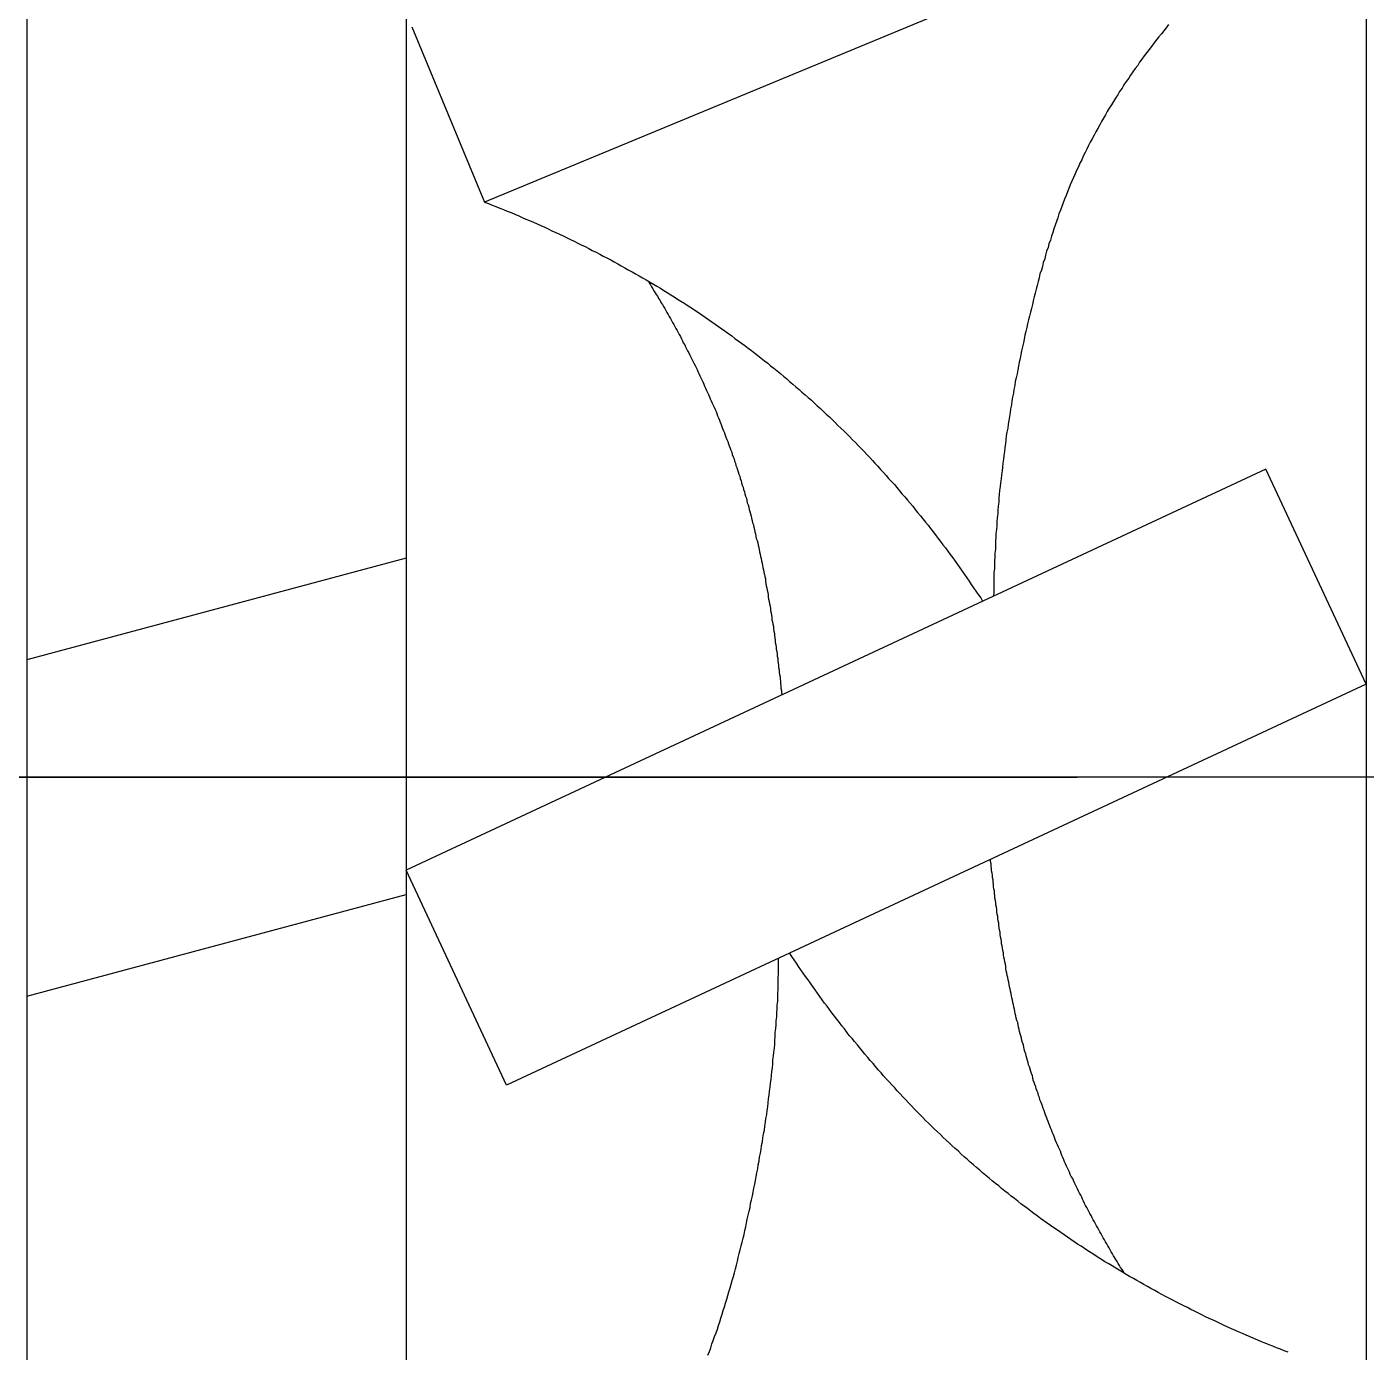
# Model space of a CAD drawing. Extents: x -684 to 208, y -51 to 438.
# Drawn here: x -511.781 to -508.957, y 11.348 to 14.143 of the extents above; entities that cross this region are included whole.
import ezdxf

# ---------------------------------------------------------------- set-up
doc = ezdxf.new("R2010")
doc.units = 0
doc.linetypes.add('CENTER', pattern=[12, 7.5, -1.5, 1.5, -1.5])
doc.linetypes.add('CONTINOUS', pattern=[0])
doc.layers.get('0').update_dxf_attribs({"linetype": 'CONTINUOUS'})
doc.layers.add('CENTER', color=1, linetype='CENTER')

msp = doc.modelspace()

# ---------------------------------------------------------------- linework, layer by layer
at = {"color": 7, "linetype": 'CONTINOUS'}
for p, q in [((-508.9572, 68.0609), (-508.9572, -7.9391)), ((-511.7811, 15.6609), (-511.7811, 9.4609)), ((-510.9811, 15.6609), (-510.9811, 9.4609)), ((-511.7811, 15.5609), (-511.7811, 9.5609)), ((-508.9691, 14.5383), (-510.8161, 13.7733)), ((-510.9691, 14.1429), (-510.8161, 13.7733)), ((-509.1685, 13.2101), (-510.9811, 12.3648)), ((-508.9572, 12.7569), (-509.1685, 13.2101)), ((-510.9811, 13.0228), (-511.7811, 12.8084)), ((-508.9572, 12.7569), (-510.7698, 11.9117)), ((-510.7698, 11.9117), (-510.9811, 12.3648)), ((-511.7811, 12.099), (-510.9811, 12.3134))]:
    msp.add_line(p, q, dxfattribs=at)
at = {"color": 7}
for points in [[(-509.374, 14.1474, 0), (-509.379, 14.1409, 0), (-509.384, 14.1344, 0), (-509.389, 14.1279, 0), (-509.395, 14.1213, 0), (-509.4, 14.1147, 0), (-509.405, 14.1082, 0), (-509.41, 14.1015, 0), (-509.415, 14.0949, 0), (-509.42, 14.0883, 0), (-509.425, 14.0816, 0), (-509.43, 14.0749, 0), (-509.435, 14.0682, 0), (-509.439, 14.0614, 0), (-509.444, 14.0546, 0), (-509.449, 14.0478, 0), (-509.454, 14.041, 0), (-509.458, 14.0342, 0), (-509.463, 14.0273, 0), (-509.468, 14.0204, 0), (-509.472, 14.0135, 0), (-509.477, 14.0066, 0), (-509.481, 13.9996, 0), (-509.486, 13.9926, 0), (-509.49, 13.9856, 0), (-509.494, 13.9786, 0), (-509.499, 13.9716, 0), (-509.503, 13.9645, 0), (-509.507, 13.9574, 0), (-509.511, 13.9502, 0), (-509.515, 13.9431, 0), (-509.519, 13.9359, 0), (-509.523, 13.9287, 0), (-509.527, 13.9214, 0), (-509.531, 13.9142, 0), (-509.535, 13.9069, 0), (-509.539, 13.8996, 0), (-509.543, 13.8923, 0), (-509.546, 13.8849, 0), (-509.55, 13.8775, 0), (-509.554, 13.8701, 0), (-509.557, 13.8626, 0), (-509.561, 13.8552, 0), (-509.564, 13.8477, 0), (-509.568, 13.8402, 0), (-509.571, 13.8326, 0), (-509.574, 13.8251, 0), (-509.578, 13.8175, 0), (-509.581, 13.8099, 0), (-509.584, 13.8022, 0), (-509.587, 13.7946, 0), (-509.59, 13.7869, 0), (-509.593, 13.7792, 0), (-509.596, 13.7715, 0), (-509.599, 13.7638, 0), (-509.602, 13.756, 0), (-509.605, 13.7482, 0), (-509.607, 13.7404, 0), (-509.61, 13.7326, 0), (-509.613, 13.7248, 0), (-509.616, 13.717, 0), (-509.618, 13.7091, 0), (-509.621, 13.7012, 0), (-509.623, 13.6933, 0), (-509.626, 13.6854, 0), (-509.628, 13.6775, 0), (-509.631, 13.6696, 0), (-509.633, 13.6616, 0), (-509.635, 13.6537, 0), (-509.638, 13.6457, 0), (-509.64, 13.6377, 0), (-509.642, 13.6297, 0), (-509.645, 13.6217, 0), (-509.647, 13.6137, 0), (-509.649, 13.6057, 0), (-509.651, 13.5976, 0), (-509.653, 13.5896, 0), (-509.655, 13.5815, 0), (-509.657, 13.5735, 0), (-509.659, 13.5654, 0), (-509.661, 13.5573, 0), (-509.663, 13.5492, 0), (-509.665, 13.5411, 0), (-509.667, 13.533, 0), (-509.669, 13.5249, 0), (-509.671, 13.5168, 0), (-509.673, 13.5087, 0), (-509.675, 13.5006, 0), (-509.677, 13.4925, 0), (-509.678, 13.4844, 0), (-509.68, 13.4763, 0), (-509.682, 13.4681, 0), (-509.684, 13.46, 0), (-509.685, 13.4519, 0), (-509.687, 13.4437, 0), (-509.689, 13.4356, 0), (-509.69, 13.4274, 0), (-509.692, 13.4193, 0), (-509.693, 13.4111, 0), (-509.695, 13.403, 0), (-509.697, 13.3948, 0), (-509.698, 13.3866, 0), (-509.7, 13.3785, 0), (-509.701, 13.3703, 0), (-509.703, 13.3621, 0), (-509.704, 13.354, 0), (-509.705, 13.3458, 0), (-509.707, 13.3376, 0), (-509.708, 13.3294, 0), (-509.709, 13.3212, 0), (-509.711, 13.3131, 0), (-509.712, 13.3049, 0), (-509.713, 13.2967, 0), (-509.715, 13.2885, 0), (-509.716, 13.2803, 0), (-509.717, 13.2721, 0), (-509.718, 13.2639, 0), (-509.719, 13.2557, 0), (-509.72, 13.2475, 0), (-509.721, 13.2392, 0), (-509.722, 13.231, 0), (-509.723, 13.2228, 0), (-509.724, 13.2146, 0), (-509.725, 13.2064, 0), (-509.726, 13.1981, 0), (-509.727, 13.1899, 0), (-509.728, 13.1817, 0), (-509.729, 13.1735, 0), (-509.73, 13.1652, 0), (-509.731, 13.157, 0), (-509.732, 13.1488, 0), (-509.732, 13.1405, 0), (-509.733, 13.1323, 0), (-509.734, 13.1241, 0), (-509.734, 13.1158, 0), (-509.735, 13.1076, 0), (-509.736, 13.0993, 0), (-509.736, 13.0911, 0), (-509.737, 13.0828, 0), (-509.738, 13.0746, 0), (-509.738, 13.0663, 0), (-509.739, 13.0581, 0), (-509.739, 13.0498, 0), (-509.739, 13.0416, 0), (-509.74, 13.0333, 0), (-509.74, 13.025, 0), (-509.741, 13.0168, 0), (-509.741, 13.0085, 0), (-509.741, 13.0003, 0), (-509.742, 12.992, 0), (-509.742, 12.9837, 0), (-509.742, 12.9755, 0), (-509.742, 12.9672, 0), (-509.742, 12.9589, 0), (-509.742, 12.9507, 0), (-509.743, 12.9424, 0)], [(-510.816, 13.7733, 0), (-510.808, 13.7702, 0), (-510.8, 13.7671, 0), (-510.792, 13.7639, 0), (-510.784, 13.7607, 0), (-510.776, 13.7575, 0), (-510.768, 13.7543, 0), (-510.76, 13.751, 0), (-510.752, 13.7477, 0), (-510.744, 13.7444, 0), (-510.737, 13.741, 0), (-510.729, 13.7376, 0), (-510.721, 13.7342, 0), (-510.713, 13.7307, 0), (-510.705, 13.7273, 0), (-510.697, 13.7237, 0), (-510.689, 13.7202, 0), (-510.682, 13.7166, 0), (-510.674, 13.713, 0), (-510.666, 13.7094, 0), (-510.658, 13.7057, 0), (-510.65, 13.7021, 0), (-510.643, 13.6983, 0), (-510.635, 13.6946, 0), (-510.627, 13.6908, 0), (-510.619, 13.687, 0), (-510.612, 13.6832, 0), (-510.604, 13.6793, 0), (-510.596, 13.6754, 0), (-510.589, 13.6715, 0), (-510.581, 13.6675, 0), (-510.573, 13.6636, 0), (-510.566, 13.6596, 0), (-510.558, 13.6555, 0), (-510.55, 13.6515, 0), (-510.543, 13.6474, 0), (-510.535, 13.6432, 0), (-510.528, 13.6391, 0), (-510.52, 13.6349, 0), (-510.513, 13.6307, 0), (-510.505, 13.6264, 0), (-510.498, 13.6222, 0), (-510.49, 13.6179, 0), (-510.483, 13.6136, 0), (-510.475, 13.6092, 0), (-510.468, 13.6048, 0), (-510.46, 13.6004, 0), (-510.453, 13.596, 0), (-510.445, 13.5915, 0), (-510.438, 13.587, 0), (-510.431, 13.5825, 0), (-510.423, 13.5779, 0), (-510.416, 13.5733, 0), (-510.409, 13.5687, 0), (-510.402, 13.5641, 0), (-510.394, 13.5594, 0), (-510.387, 13.5547, 0), (-510.38, 13.55, 0), (-510.373, 13.5452, 0), (-510.365, 13.5405, 0), (-510.358, 13.5356, 0), (-510.351, 13.5308, 0), (-510.344, 13.5259, 0), (-510.337, 13.521, 0), (-510.33, 13.5161, 0), (-510.323, 13.5112, 0), (-510.316, 13.5062, 0), (-510.309, 13.5012, 0), (-510.302, 13.4962, 0), (-510.295, 13.4911, 0), (-510.288, 13.486, 0), (-510.281, 13.4809, 0), (-510.274, 13.4757, 0), (-510.267, 13.4706, 0), (-510.26, 13.4654, 0), (-510.253, 13.4601, 0), (-510.246, 13.4549, 0), (-510.24, 13.4496, 0), (-510.233, 13.4443, 0), (-510.226, 13.4389, 0), (-510.219, 13.4336, 0), (-510.213, 13.4282, 0), (-510.206, 13.4228, 0), (-510.199, 13.4173, 0), (-510.192, 13.4118, 0), (-510.186, 13.4063, 0), (-510.179, 13.4008, 0), (-510.173, 13.3952, 0), (-510.166, 13.3897, 0), (-510.16, 13.384, 0), (-510.153, 13.3784, 0), (-510.147, 13.3727, 0), (-510.14, 13.367, 0), (-510.134, 13.3613, 0), (-510.127, 13.3556, 0), (-510.121, 13.3498, 0), (-510.115, 13.344, 0), (-510.108, 13.3381, 0), (-510.102, 13.3323, 0), (-510.096, 13.3264, 0), (-510.089, 13.3205, 0), (-510.083, 13.3146, 0), (-510.077, 13.3086, 0), (-510.071, 13.3026, 0), (-510.065, 13.2966, 0), (-510.058, 13.2906, 0), (-510.052, 13.2845, 0), (-510.046, 13.2784, 0), (-510.04, 13.2723, 0), (-510.034, 13.2662, 0), (-510.028, 13.26, 0), (-510.022, 13.2538, 0), (-510.016, 13.2476, 0), (-510.01, 13.2414, 0), (-510.004, 13.2351, 0), (-509.998, 13.2288, 0), (-509.993, 13.2225, 0), (-509.987, 13.2162, 0), (-509.981, 13.2098, 0), (-509.975, 13.2035, 0), (-509.969, 13.1971, 0), (-509.964, 13.1907, 0), (-509.958, 13.1842, 0), (-509.952, 13.1777, 0), (-509.947, 13.1713, 0), (-509.941, 13.1648, 0), (-509.936, 13.1582, 0), (-509.93, 13.1517, 0), (-509.924, 13.1451, 0), (-509.919, 13.1385, 0), (-509.913, 13.1319, 0), (-509.908, 13.1253, 0), (-509.903, 13.1186, 0), (-509.897, 13.1119, 0), (-509.892, 13.1052, 0), (-509.886, 13.0985, 0), (-509.881, 13.0918, 0), (-509.876, 13.085, 0), (-509.87, 13.0782, 0), (-509.865, 13.0714, 0), (-509.86, 13.0646, 0), (-509.855, 13.0578, 0), (-509.85, 13.0509, 0), (-509.844, 13.044, 0), (-509.839, 13.0371, 0), (-509.834, 13.0302, 0), (-509.829, 13.0233, 0), (-509.824, 13.0164, 0), (-509.819, 13.0094, 0), (-509.814, 13.0024, 0), (-509.809, 12.9954, 0), (-509.804, 12.9884, 0), (-509.799, 12.9813, 0), (-509.794, 12.9743, 0), (-509.79, 12.9672, 0), (-509.785, 12.9601, 0), (-509.78, 12.953, 0), (-509.775, 12.9459, 0), (-509.77, 12.9387, 0), (-509.766, 12.9316, 0)], [(-510.471, 13.6071, 0), (-510.469, 13.603, 0), (-510.466, 13.5989, 0), (-510.464, 13.5947, 0), (-510.461, 13.5906, 0), (-510.459, 13.5865, 0), (-510.456, 13.5823, 0), (-510.454, 13.5782, 0), (-510.451, 13.574, 0), (-510.449, 13.5699, 0), (-510.446, 13.5657, 0), (-510.444, 13.5615, 0), (-510.441, 13.5574, 0), (-510.439, 13.5532, 0), (-510.436, 13.549, 0), (-510.434, 13.5448, 0), (-510.432, 13.5406, 0), (-510.429, 13.5364, 0), (-510.427, 13.5322, 0), (-510.424, 13.5279, 0), (-510.422, 13.5237, 0), (-510.42, 13.5195, 0), (-510.417, 13.5152, 0), (-510.415, 13.511, 0), (-510.413, 13.5067, 0), (-510.41, 13.5025, 0), (-510.408, 13.4982, 0), (-510.406, 13.4939, 0), (-510.403, 13.4896, 0), (-510.401, 13.4853, 0), (-510.399, 13.4811, 0), (-510.397, 13.4768, 0), (-510.394, 13.4725, 0), (-510.392, 13.4681, 0), (-510.39, 13.4638, 0), (-510.388, 13.4595, 0), (-510.385, 13.4552, 0), (-510.383, 13.4508, 0), (-510.381, 13.4465, 0), (-510.379, 13.4422, 0), (-510.377, 13.4378, 0), (-510.375, 13.4335, 0), (-510.372, 13.4291, 0), (-510.37, 13.4247, 0), (-510.368, 13.4203, 0), (-510.366, 13.416, 0), (-510.364, 13.4116, 0), (-510.362, 13.4072, 0), (-510.36, 13.4028, 0), (-510.358, 13.3984, 0), (-510.356, 13.394, 0), (-510.354, 13.3896, 0), (-510.352, 13.3852, 0), (-510.35, 13.3807, 0), (-510.348, 13.3763, 0), (-510.346, 13.3719, 0), (-510.344, 13.3674, 0), (-510.342, 13.363, 0), (-510.34, 13.3585, 0), (-510.338, 13.3541, 0), (-510.336, 13.3496, 0), (-510.334, 13.3452, 0), (-510.332, 13.3407, 0), (-510.33, 13.3362, 0), (-510.328, 13.3317, 0), (-510.326, 13.3273, 0), (-510.325, 13.3228, 0), (-510.323, 13.3183, 0), (-510.321, 13.3138, 0), (-510.319, 13.3093, 0), (-510.317, 13.3047, 0), (-510.316, 13.3002, 0), (-510.314, 13.2957, 0), (-510.312, 13.2912, 0), (-510.31, 13.2867, 0), (-510.309, 13.2821, 0), (-510.307, 13.2776, 0), (-510.305, 13.273, 0), (-510.303, 13.2685, 0), (-510.302, 13.2639, 0), (-510.3, 13.2594, 0), (-510.298, 13.2548, 0), (-510.297, 13.2503, 0), (-510.295, 13.2457, 0), (-510.294, 13.2411, 0), (-510.292, 13.2365, 0), (-510.29, 13.2319, 0), (-510.289, 13.2273, 0), (-510.287, 13.2228, 0), (-510.286, 13.2182, 0), (-510.284, 13.2136, 0), (-510.283, 13.2089, 0), (-510.281, 13.2043, 0), (-510.28, 13.1997, 0), (-510.278, 13.1951, 0), (-510.277, 13.1905, 0), (-510.275, 13.1858, 0), (-510.274, 13.1812, 0), (-510.273, 13.1766, 0), (-510.271, 13.1719, 0), (-510.27, 13.1673, 0), (-510.268, 13.1626, 0), (-510.267, 13.158, 0), (-510.266, 13.1533, 0), (-510.264, 13.1487, 0), (-510.263, 13.144, 0), (-510.262, 13.1394, 0), (-510.26, 13.1347, 0), (-510.259, 13.13, 0), (-510.258, 13.1253, 0), (-510.257, 13.1206, 0), (-510.255, 13.116, 0), (-510.254, 13.1113, 0), (-510.253, 13.1066, 0), (-510.252, 13.1019, 0), (-510.251, 13.0972, 0), (-510.249, 13.0925, 0), (-510.248, 13.0878, 0), (-510.247, 13.0831, 0), (-510.246, 13.0784, 0), (-510.245, 13.0737, 0), (-510.244, 13.0689, 0), (-510.243, 13.0642, 0), (-510.241, 13.0595, 0), (-510.24, 13.0548, 0), (-510.239, 13.05, 0), (-510.238, 13.0453, 0), (-510.237, 13.0406, 0), (-510.236, 13.0358, 0), (-510.235, 13.0311, 0), (-510.234, 13.0264, 0), (-510.233, 13.0216, 0), (-510.232, 13.0169, 0), (-510.231, 13.0121, 0), (-510.23, 13.0074, 0), (-510.229, 13.0026, 0), (-510.228, 12.9979, 0), (-510.227, 12.9931, 0), (-510.226, 12.9884, 0), (-510.225, 12.9836, 0), (-510.224, 12.9788, 0), (-510.224, 12.9741, 0), (-510.223, 12.9693, 0), (-510.222, 12.9645, 0), (-510.221, 12.9598, 0), (-510.22, 12.955, 0), (-510.219, 12.9502, 0), (-510.218, 12.9454, 0), (-510.218, 12.9406, 0), (-510.217, 12.9359, 0), (-510.216, 12.9311, 0), (-510.215, 12.9263, 0), (-510.214, 12.9215, 0), (-510.213, 12.9167, 0), (-510.213, 12.9119, 0), (-510.212, 12.9071, 0), (-510.211, 12.9024, 0), (-510.21, 12.8976, 0), (-510.21, 12.8928, 0), (-510.209, 12.888, 0), (-510.208, 12.8832, 0), (-510.207, 12.8784, 0), (-510.207, 12.8736, 0), (-510.206, 12.8688, 0), (-510.205, 12.864, 0), (-510.205, 12.8592, 0), (-510.204, 12.8544, 0), (-510.203, 12.8496, 0), (-510.203, 12.8448, 0), (-510.202, 12.84, 0), (-510.201, 12.8352, 0), (-510.201, 12.8304, 0), (-510.2, 12.8255, 0), (-510.199, 12.8207, 0), (-510.199, 12.8159, 0), (-510.198, 12.8111, 0), (-510.198, 12.8063, 0), (-510.197, 12.8015, 0), (-510.196, 12.7967, 0), (-510.196, 12.7919, 0), (-510.195, 12.7871, 0), (-510.195, 12.7823, 0), (-510.194, 12.7775, 0), (-510.193, 12.7726, 0), (-510.193, 12.7678, 0), (-510.192, 12.763, 0), (-510.192, 12.7582, 0), (-510.191, 12.7534, 0), (-510.191, 12.7486, 0), (-510.19, 12.7438, 0), (-510.19, 12.739, 0), (-510.189, 12.7342, 0)], [(-509.467, 11.5147, 0), (-509.469, 11.5188, 0), (-509.472, 11.5229, 0), (-509.475, 11.527, 0), (-509.477, 11.5311, 0), (-509.48, 11.5353, 0), (-509.482, 11.5394, 0), (-509.485, 11.5436, 0), (-509.487, 11.5477, 0), (-509.49, 11.5519, 0), (-509.492, 11.556, 0), (-509.495, 11.5602, 0), (-509.497, 11.5644, 0), (-509.499, 11.5686, 0), (-509.502, 11.5728, 0), (-509.504, 11.577, 0), (-509.507, 11.5812, 0), (-509.509, 11.5854, 0), (-509.512, 11.5896, 0), (-509.514, 11.5938, 0), (-509.516, 11.5981, 0), (-509.519, 11.6023, 0), (-509.521, 11.6065, 0), (-509.523, 11.6108, 0), (-509.526, 11.615, 0), (-509.528, 11.6193, 0), (-509.53, 11.6236, 0), (-509.533, 11.6278, 0), (-509.535, 11.6321, 0), (-509.537, 11.6364, 0), (-509.54, 11.6407, 0), (-509.542, 11.645, 0), (-509.544, 11.6493, 0), (-509.546, 11.6536, 0), (-509.549, 11.6579, 0), (-509.551, 11.6622, 0), (-509.553, 11.6666, 0), (-509.555, 11.6709, 0), (-509.557, 11.6752, 0), (-509.559, 11.6796, 0), (-509.562, 11.6839, 0), (-509.564, 11.6883, 0), (-509.566, 11.6927, 0), (-509.568, 11.697, 0), (-509.57, 11.7014, 0), (-509.572, 11.7058, 0), (-509.574, 11.7102, 0), (-509.576, 11.7146, 0), (-509.579, 11.719, 0), (-509.581, 11.7234, 0), (-509.583, 11.7278, 0), (-509.585, 11.7322, 0), (-509.587, 11.7366, 0), (-509.589, 11.741, 0), (-509.591, 11.7454, 0), (-509.593, 11.7499, 0), (-509.595, 11.7543, 0), (-509.597, 11.7588, 0), (-509.599, 11.7632, 0), (-509.6, 11.7677, 0), (-509.602, 11.7721, 0), (-509.604, 11.7766, 0), (-509.606, 11.7811, 0), (-509.608, 11.7855, 0), (-509.61, 11.79, 0), (-509.612, 11.7945, 0), (-509.614, 11.799, 0), (-509.615, 11.8035, 0), (-509.617, 11.808, 0), (-509.619, 11.8125, 0), (-509.621, 11.817, 0), (-509.623, 11.8215, 0), (-509.624, 11.826, 0), (-509.626, 11.8306, 0), (-509.628, 11.8351, 0), (-509.63, 11.8396, 0), (-509.631, 11.8442, 0), (-509.633, 11.8487, 0), (-509.635, 11.8533, 0), (-509.636, 11.8578, 0), (-509.638, 11.8624, 0), (-509.64, 11.8669, 0), (-509.641, 11.8715, 0), (-509.643, 11.8761, 0), (-509.645, 11.8807, 0), (-509.646, 11.8852, 0), (-509.648, 11.8898, 0), (-509.649, 11.8944, 0), (-509.651, 11.899, 0), (-509.653, 11.9036, 0), (-509.654, 11.9082, 0), (-509.656, 11.9128, 0), (-509.657, 11.9174, 0), (-509.659, 11.922, 0), (-509.66, 11.9267, 0), (-509.661, 11.9313, 0), (-509.663, 11.9359, 0), (-509.664, 11.9405, 0), (-509.666, 11.9452, 0), (-509.667, 11.9498, 0), (-509.669, 11.9545, 0), (-509.67, 11.9591, 0), (-509.671, 11.9638, 0), (-509.673, 11.9684, 0), (-509.674, 11.9731, 0), (-509.675, 11.9777, 0), (-509.677, 11.9824, 0), (-509.678, 11.9871, 0), (-509.679, 11.9917, 0), (-509.68, 11.9964, 0), (-509.682, 12.0011, 0), (-509.683, 12.0058, 0), (-509.684, 12.0105, 0), (-509.685, 12.0152, 0), (-509.687, 12.0199, 0), (-509.688, 12.0246, 0), (-509.689, 12.0293, 0), (-509.69, 12.034, 0), (-509.691, 12.0387, 0), (-509.692, 12.0434, 0), (-509.694, 12.0481, 0), (-509.695, 12.0528, 0), (-509.696, 12.0575, 0), (-509.697, 12.0623, 0), (-509.698, 12.067, 0), (-509.699, 12.0717, 0), (-509.7, 12.0764, 0), (-509.701, 12.0812, 0), (-509.702, 12.0859, 0), (-509.703, 12.0906, 0), (-509.704, 12.0954, 0), (-509.705, 12.1001, 0), (-509.706, 12.1049, 0), (-509.707, 12.1096, 0), (-509.708, 12.1144, 0), (-509.709, 12.1191, 0), (-509.71, 12.1239, 0), (-509.711, 12.1286, 0), (-509.712, 12.1334, 0), (-509.713, 12.1382, 0), (-509.714, 12.1429, 0), (-509.715, 12.1477, 0), (-509.716, 12.1525, 0), (-509.717, 12.1572, 0), (-509.717, 12.162, 0), (-509.718, 12.1668, 0), (-509.719, 12.1716, 0), (-509.72, 12.1763, 0), (-509.721, 12.1811, 0), (-509.722, 12.1859, 0), (-509.722, 12.1907, 0), (-509.723, 12.1955, 0), (-509.724, 12.2002, 0), (-509.725, 12.205, 0), (-509.726, 12.2098, 0), (-509.726, 12.2146, 0), (-509.727, 12.2194, 0), (-509.728, 12.2242, 0), (-509.729, 12.229, 0), (-509.729, 12.2338, 0), (-509.73, 12.2386, 0), (-509.731, 12.2434, 0), (-509.732, 12.2482, 0), (-509.732, 12.253, 0), (-509.733, 12.2578, 0), (-509.734, 12.2626, 0), (-509.734, 12.2674, 0), (-509.735, 12.2722, 0), (-509.736, 12.277, 0), (-509.736, 12.2818, 0), (-509.737, 12.2866, 0), (-509.738, 12.2914, 0), (-509.738, 12.2962, 0), (-509.739, 12.301, 0), (-509.74, 12.3058, 0), (-509.74, 12.3106, 0), (-509.741, 12.3154, 0), (-509.741, 12.3202, 0), (-509.742, 12.3251, 0), (-509.743, 12.3299, 0), (-509.743, 12.3347, 0), (-509.744, 12.3395, 0), (-509.744, 12.3443, 0), (-509.745, 12.3491, 0), (-509.745, 12.3539, 0), (-509.746, 12.3587, 0), (-509.747, 12.3635, 0), (-509.747, 12.3684, 0), (-509.748, 12.3732, 0), (-509.748, 12.378, 0), (-509.749, 12.3828, 0), (-509.749, 12.3876, 0)], [(-510.345, 11.3425, 0), (-510.342, 11.3503, 0), (-510.339, 11.358, 0), (-510.337, 11.3658, 0), (-510.334, 11.3735, 0), (-510.331, 11.3813, 0), (-510.328, 11.3891, 0), (-510.325, 11.397, 0), (-510.323, 11.4048, 0), (-510.32, 11.4127, 0), (-510.318, 11.4205, 0), (-510.315, 11.4284, 0), (-510.313, 11.4363, 0), (-510.31, 11.4442, 0), (-510.308, 11.4522, 0), (-510.305, 11.4601, 0), (-510.303, 11.4681, 0), (-510.301, 11.4761, 0), (-510.298, 11.484, 0), (-510.296, 11.492, 0), (-510.294, 11.5, 0), (-510.291, 11.5081, 0), (-510.289, 11.5161, 0), (-510.287, 11.5241, 0), (-510.285, 11.5322, 0), (-510.283, 11.5402, 0), (-510.281, 11.5483, 0), (-510.279, 11.5564, 0), (-510.277, 11.5644, 0), (-510.275, 11.5725, 0), (-510.273, 11.5806, 0), (-510.271, 11.5887, 0), (-510.269, 11.5968, 0), (-510.267, 11.6049, 0), (-510.265, 11.613, 0), (-510.264, 11.6211, 0), (-510.262, 11.6293, 0), (-510.26, 11.6374, 0), (-510.258, 11.6455, 0), (-510.256, 11.6536, 0), (-510.255, 11.6618, 0), (-510.253, 11.6699, 0), (-510.251, 11.678, 0), (-510.25, 11.6862, 0), (-510.248, 11.6943, 0), (-510.246, 11.7025, 0), (-510.245, 11.7106, 0), (-510.243, 11.7188, 0), (-510.242, 11.7269, 0), (-510.24, 11.7351, 0), (-510.239, 11.7433, 0), (-510.237, 11.7514, 0), (-510.236, 11.7596, 0), (-510.234, 11.7678, 0), (-510.233, 11.776, 0), (-510.232, 11.7841, 0), (-510.23, 11.7923, 0), (-510.229, 11.8005, 0), (-510.228, 11.8087, 0), (-510.226, 11.8169, 0), (-510.225, 11.8251, 0), (-510.224, 11.8333, 0), (-510.223, 11.8415, 0), (-510.221, 11.8497, 0), (-510.22, 11.8579, 0), (-510.219, 11.8661, 0), (-510.218, 11.8743, 0), (-510.217, 11.8825, 0), (-510.216, 11.8907, 0), (-510.215, 11.8989, 0), (-510.214, 11.9072, 0), (-510.213, 11.9154, 0), (-510.212, 11.9236, 0), (-510.211, 11.9318, 0), (-510.21, 11.9401, 0), (-510.209, 11.9483, 0), (-510.208, 11.9565, 0), (-510.208, 11.9647, 0), (-510.207, 11.973, 0), (-510.206, 11.9812, 0), (-510.205, 11.9895, 0), (-510.204, 11.9977, 0), (-510.204, 12.0059, 0), (-510.203, 12.0142, 0), (-510.203, 12.0224, 0), (-510.202, 12.0307, 0), (-510.201, 12.0389, 0), (-510.201, 12.0472, 0), (-510.2, 12.0554, 0), (-510.2, 12.0637, 0), (-510.199, 12.0719, 0), (-510.199, 12.0802, 0), (-510.198, 12.0884, 0), (-510.198, 12.0967, 0), (-510.198, 12.105, 0), (-510.197, 12.1132, 0), (-510.197, 12.1215, 0), (-510.197, 12.1298, 0), (-510.197, 12.138, 0), (-510.196, 12.1463, 0), (-510.196, 12.1545, 0), (-510.196, 12.1628, 0), (-510.196, 12.1711, 0), (-510.196, 12.1794, 0)], [(-509.122, 11.3485, 0), (-509.13, 11.3516, 0), (-509.138, 11.3547, 0), (-509.146, 11.3578, 0), (-509.154, 11.361, 0), (-509.162, 11.3642, 0), (-509.17, 11.3675, 0), (-509.178, 11.3707, 0), (-509.186, 11.3741, 0), (-509.194, 11.3774, 0), (-509.202, 11.3808, 0), (-509.21, 11.3841, 0), (-509.218, 11.3876, 0), (-509.225, 11.391, 0), (-509.233, 11.3945, 0), (-509.241, 11.398, 0), (-509.249, 11.4016, 0), (-509.257, 11.4051, 0), (-509.265, 11.4087, 0), (-509.272, 11.4124, 0), (-509.28, 11.416, 0), (-509.288, 11.4197, 0), (-509.296, 11.4234, 0), (-509.304, 11.4272, 0), (-509.311, 11.4309, 0), (-509.319, 11.4347, 0), (-509.327, 11.4386, 0), (-509.334, 11.4424, 0), (-509.342, 11.4463, 0), (-509.35, 11.4503, 0), (-509.357, 11.4542, 0), (-509.365, 11.4582, 0), (-509.373, 11.4622, 0), (-509.38, 11.4662, 0), (-509.388, 11.4703, 0), (-509.396, 11.4744, 0), (-509.403, 11.4785, 0), (-509.411, 11.4827, 0), (-509.418, 11.4869, 0), (-509.426, 11.4911, 0), (-509.433, 11.4953, 0), (-509.441, 11.4996, 0), (-509.448, 11.5039, 0), (-509.456, 11.5082, 0), (-509.463, 11.5126, 0), (-509.471, 11.5169, 0), (-509.478, 11.5214, 0), (-509.485, 11.5258, 0), (-509.493, 11.5303, 0), (-509.5, 11.5348, 0), (-509.508, 11.5393, 0), (-509.515, 11.5438, 0), (-509.522, 11.5484, 0), (-509.529, 11.553, 0), (-509.537, 11.5577, 0), (-509.544, 11.5623, 0), (-509.551, 11.567, 0), (-509.558, 11.5718, 0), (-509.566, 11.5765, 0), (-509.573, 11.5813, 0), (-509.58, 11.5861, 0), (-509.587, 11.5909, 0), (-509.594, 11.5958, 0), (-509.601, 11.6007, 0), (-509.608, 11.6056, 0), (-509.616, 11.6106, 0), (-509.623, 11.6156, 0), (-509.63, 11.6206, 0), (-509.637, 11.6256, 0), (-509.644, 11.6307, 0), (-509.651, 11.6357, 0), (-509.658, 11.6409, 0), (-509.664, 11.646, 0), (-509.671, 11.6512, 0), (-509.678, 11.6564, 0), (-509.685, 11.6616, 0), (-509.692, 11.6669, 0), (-509.699, 11.6722, 0), (-509.706, 11.6775, 0), (-509.712, 11.6828, 0), (-509.719, 11.6882, 0), (-509.726, 11.6936, 0), (-509.732, 11.699, 0), (-509.739, 11.7044, 0), (-509.746, 11.7099, 0), (-509.752, 11.7154, 0), (-509.759, 11.721, 0), (-509.766, 11.7265, 0), (-509.772, 11.7321, 0), (-509.779, 11.7377, 0), (-509.785, 11.7434, 0), (-509.792, 11.749, 0), (-509.798, 11.7547, 0), (-509.805, 11.7604, 0), (-509.811, 11.7662, 0), (-509.817, 11.772, 0), (-509.824, 11.7778, 0), (-509.83, 11.7836, 0), (-509.836, 11.7895, 0), (-509.843, 11.7954, 0), (-509.849, 11.8013, 0), (-509.855, 11.8072, 0), (-509.861, 11.8132, 0), (-509.868, 11.8191, 0), (-509.874, 11.8252, 0), (-509.88, 11.8312, 0), (-509.886, 11.8373, 0), (-509.892, 11.8433, 0), (-509.898, 11.8495, 0), (-509.904, 11.8556, 0), (-509.91, 11.8618, 0), (-509.916, 11.8679, 0), (-509.922, 11.8742, 0), (-509.928, 11.8804, 0), (-509.934, 11.8866, 0), (-509.94, 11.8929, 0), (-509.946, 11.8992, 0), (-509.951, 11.9056, 0), (-509.957, 11.9119, 0), (-509.963, 11.9183, 0), (-509.969, 11.9247, 0), (-509.975, 11.9311, 0), (-509.98, 11.9375, 0), (-509.986, 11.944, 0), (-509.992, 11.9505, 0), (-509.997, 11.957, 0), (-510.003, 11.9635, 0), (-510.008, 11.9701, 0), (-510.014, 11.9767, 0), (-510.019, 11.9832, 0), (-510.025, 11.9899, 0), (-510.03, 11.9965, 0), (-510.036, 12.0032, 0), (-510.041, 12.0098, 0), (-510.047, 12.0165, 0), (-510.052, 12.0233, 0), (-510.057, 12.03, 0), (-510.063, 12.0368, 0), (-510.068, 12.0435, 0), (-510.073, 12.0503, 0), (-510.078, 12.0571, 0), (-510.084, 12.064, 0), (-510.089, 12.0708, 0), (-510.094, 12.0777, 0), (-510.099, 12.0846, 0), (-510.104, 12.0915, 0), (-510.109, 12.0985, 0), (-510.114, 12.1054, 0), (-510.119, 12.1124, 0), (-510.124, 12.1194, 0), (-510.129, 12.1264, 0), (-510.134, 12.1334, 0), (-510.139, 12.1404, 0), (-510.144, 12.1475, 0), (-510.149, 12.1545, 0), (-510.154, 12.1616, 0), (-510.158, 12.1687, 0), (-510.163, 12.1759, 0), (-510.168, 12.183, 0), (-510.173, 12.1902, 0)]]:
    msp.add_polyline3d(points, dxfattribs=at)
at = {"layer": 'CENTER', "color": 1, "linetype": 'CENTER'}
for p, q in [((-541.0666, 12.5609), (-505.9572, 12.5609)), ((-506.6179, 12.5609), (-514.7267, 12.5609))]:
    msp.add_line(p, q, dxfattribs=at)

doc.saveas('drawing.dxf')
